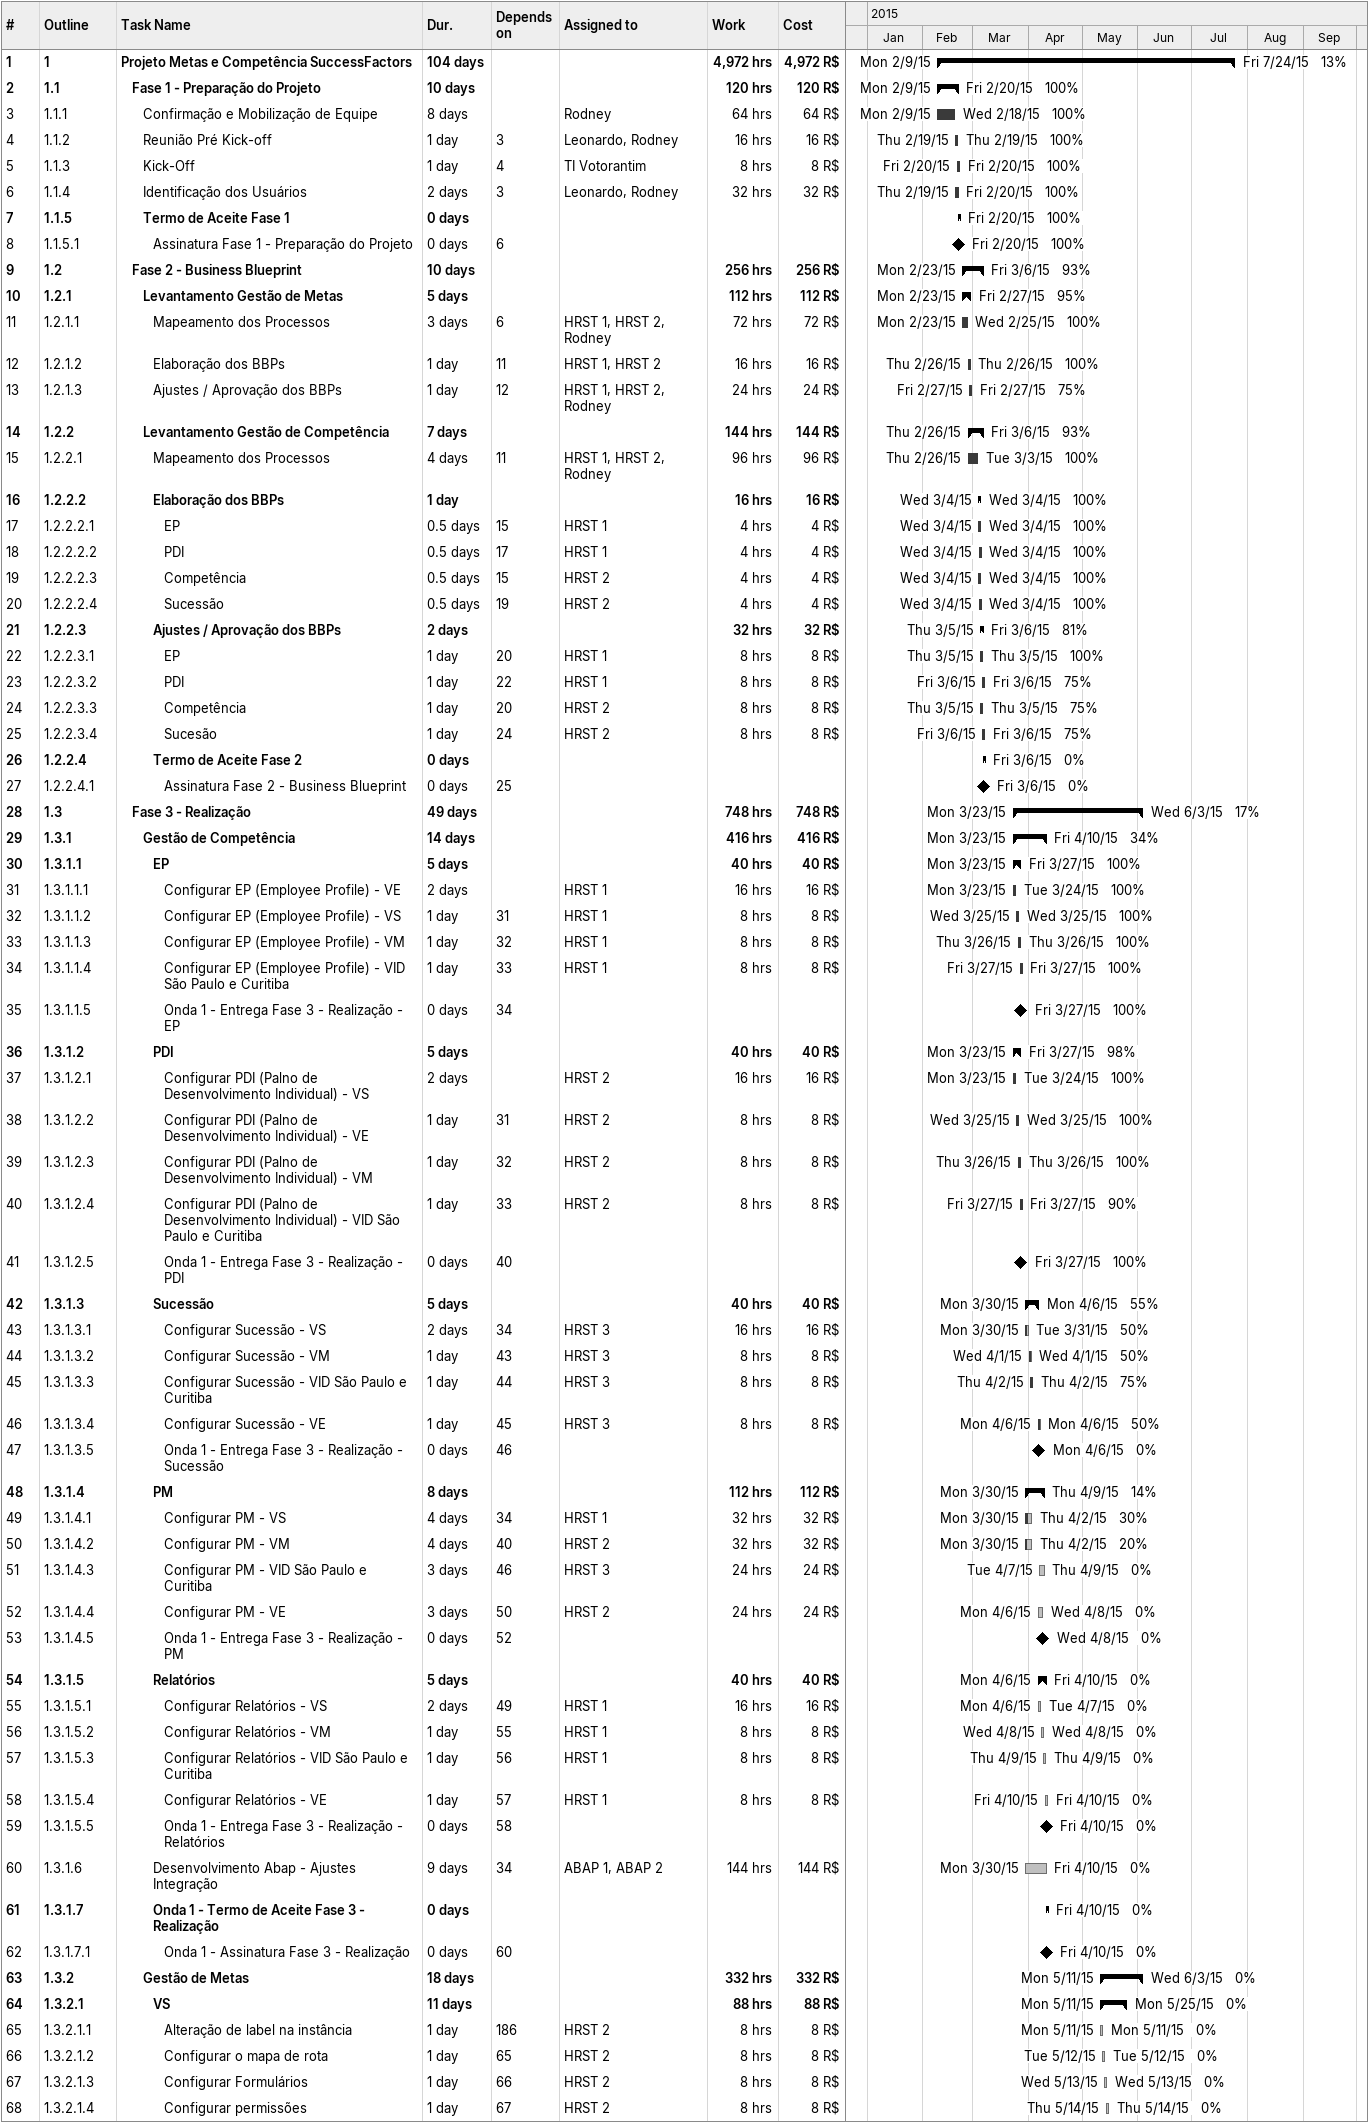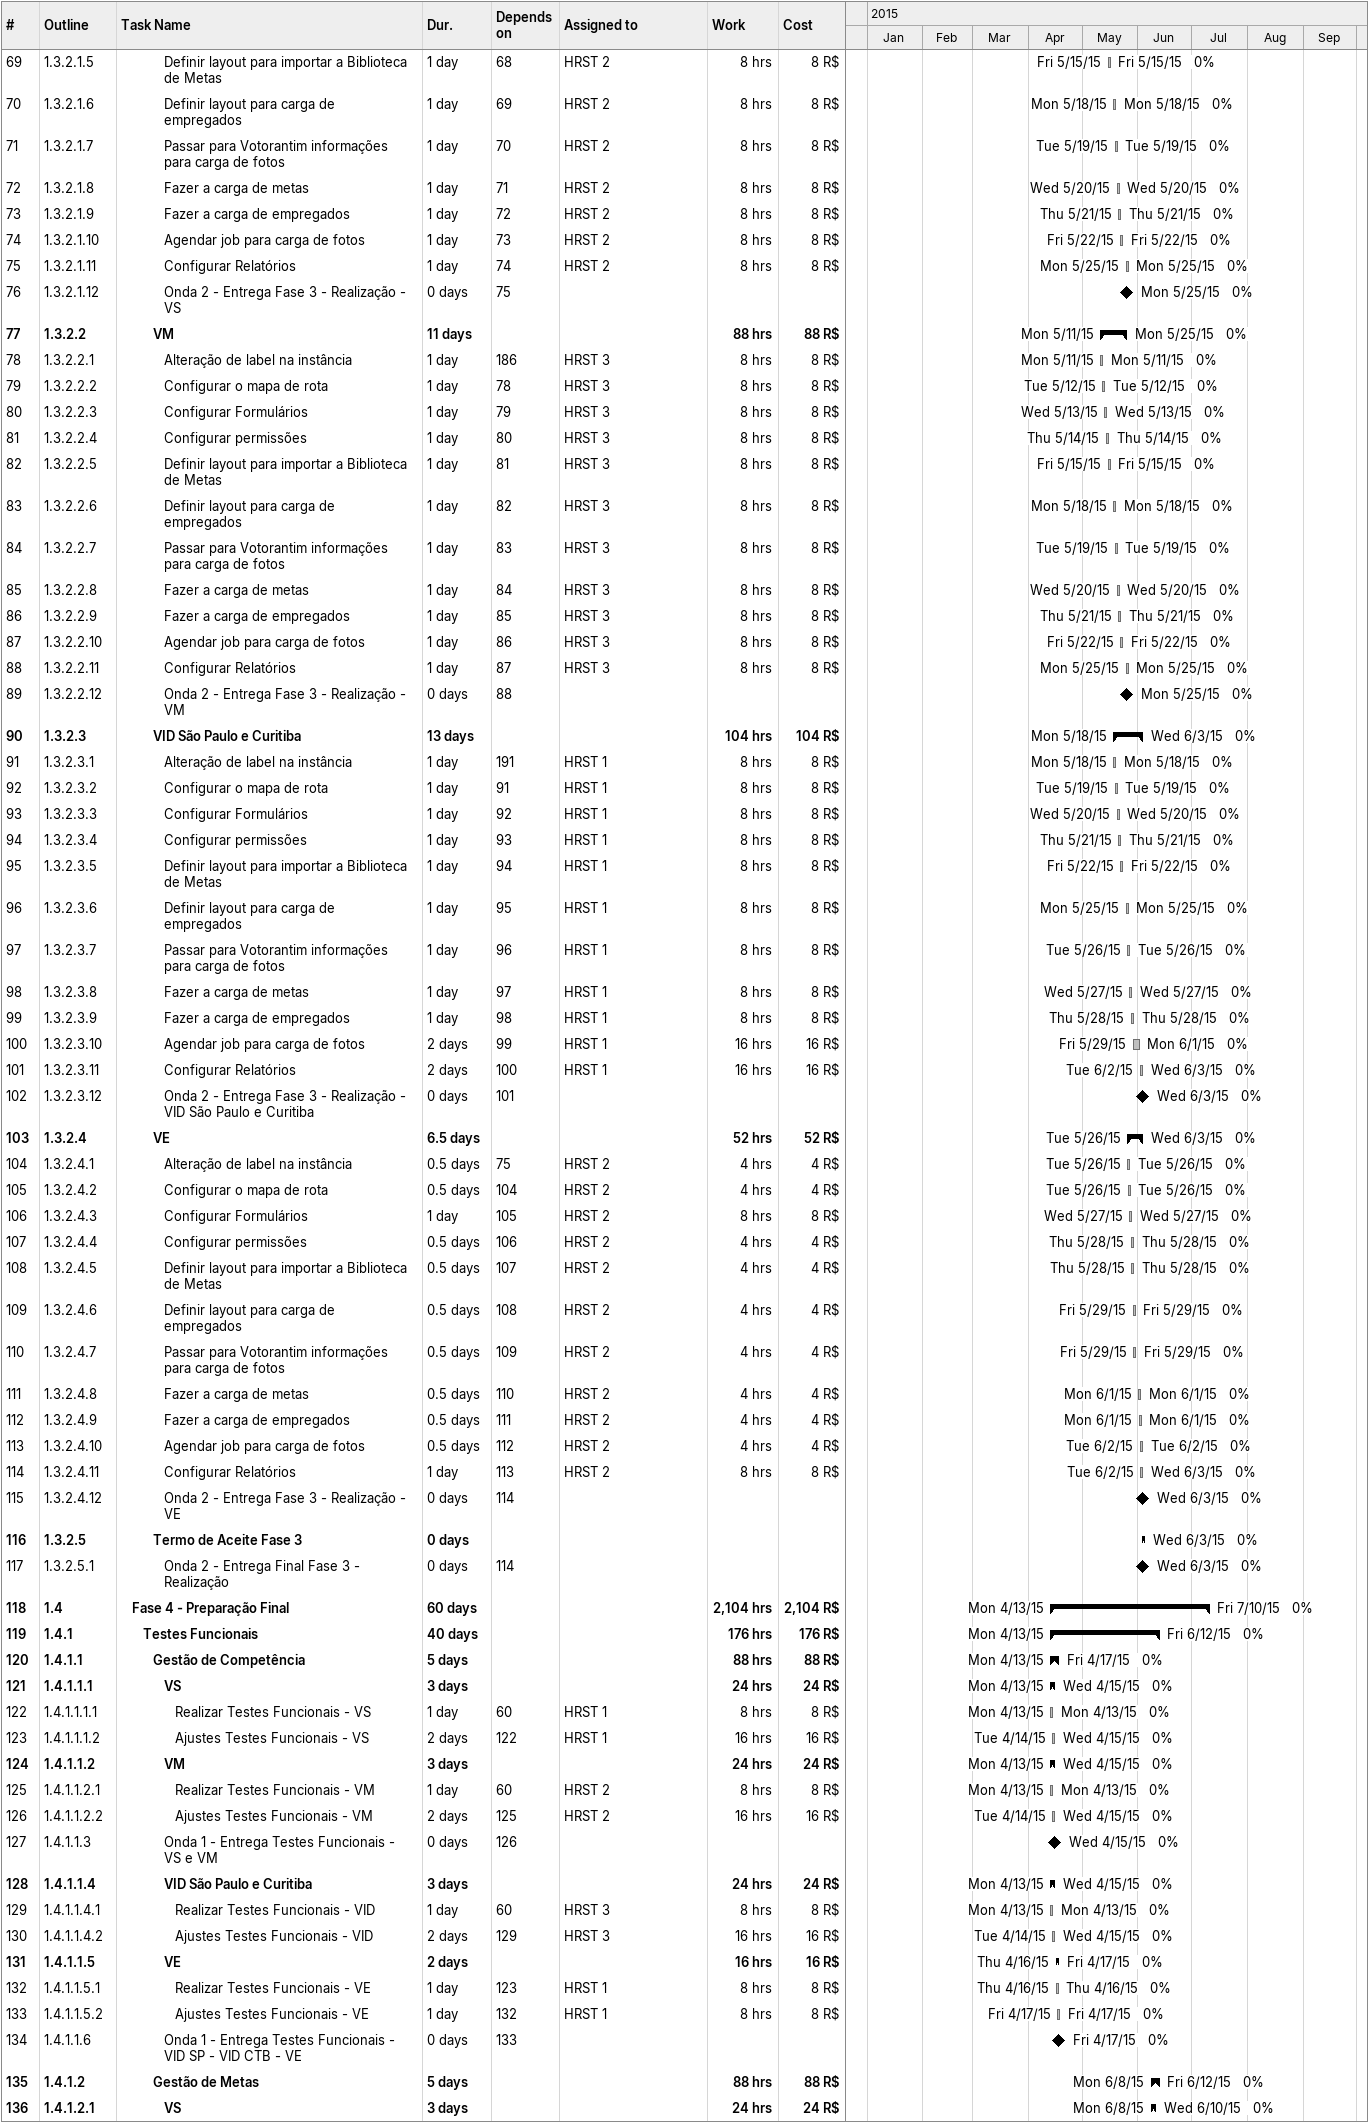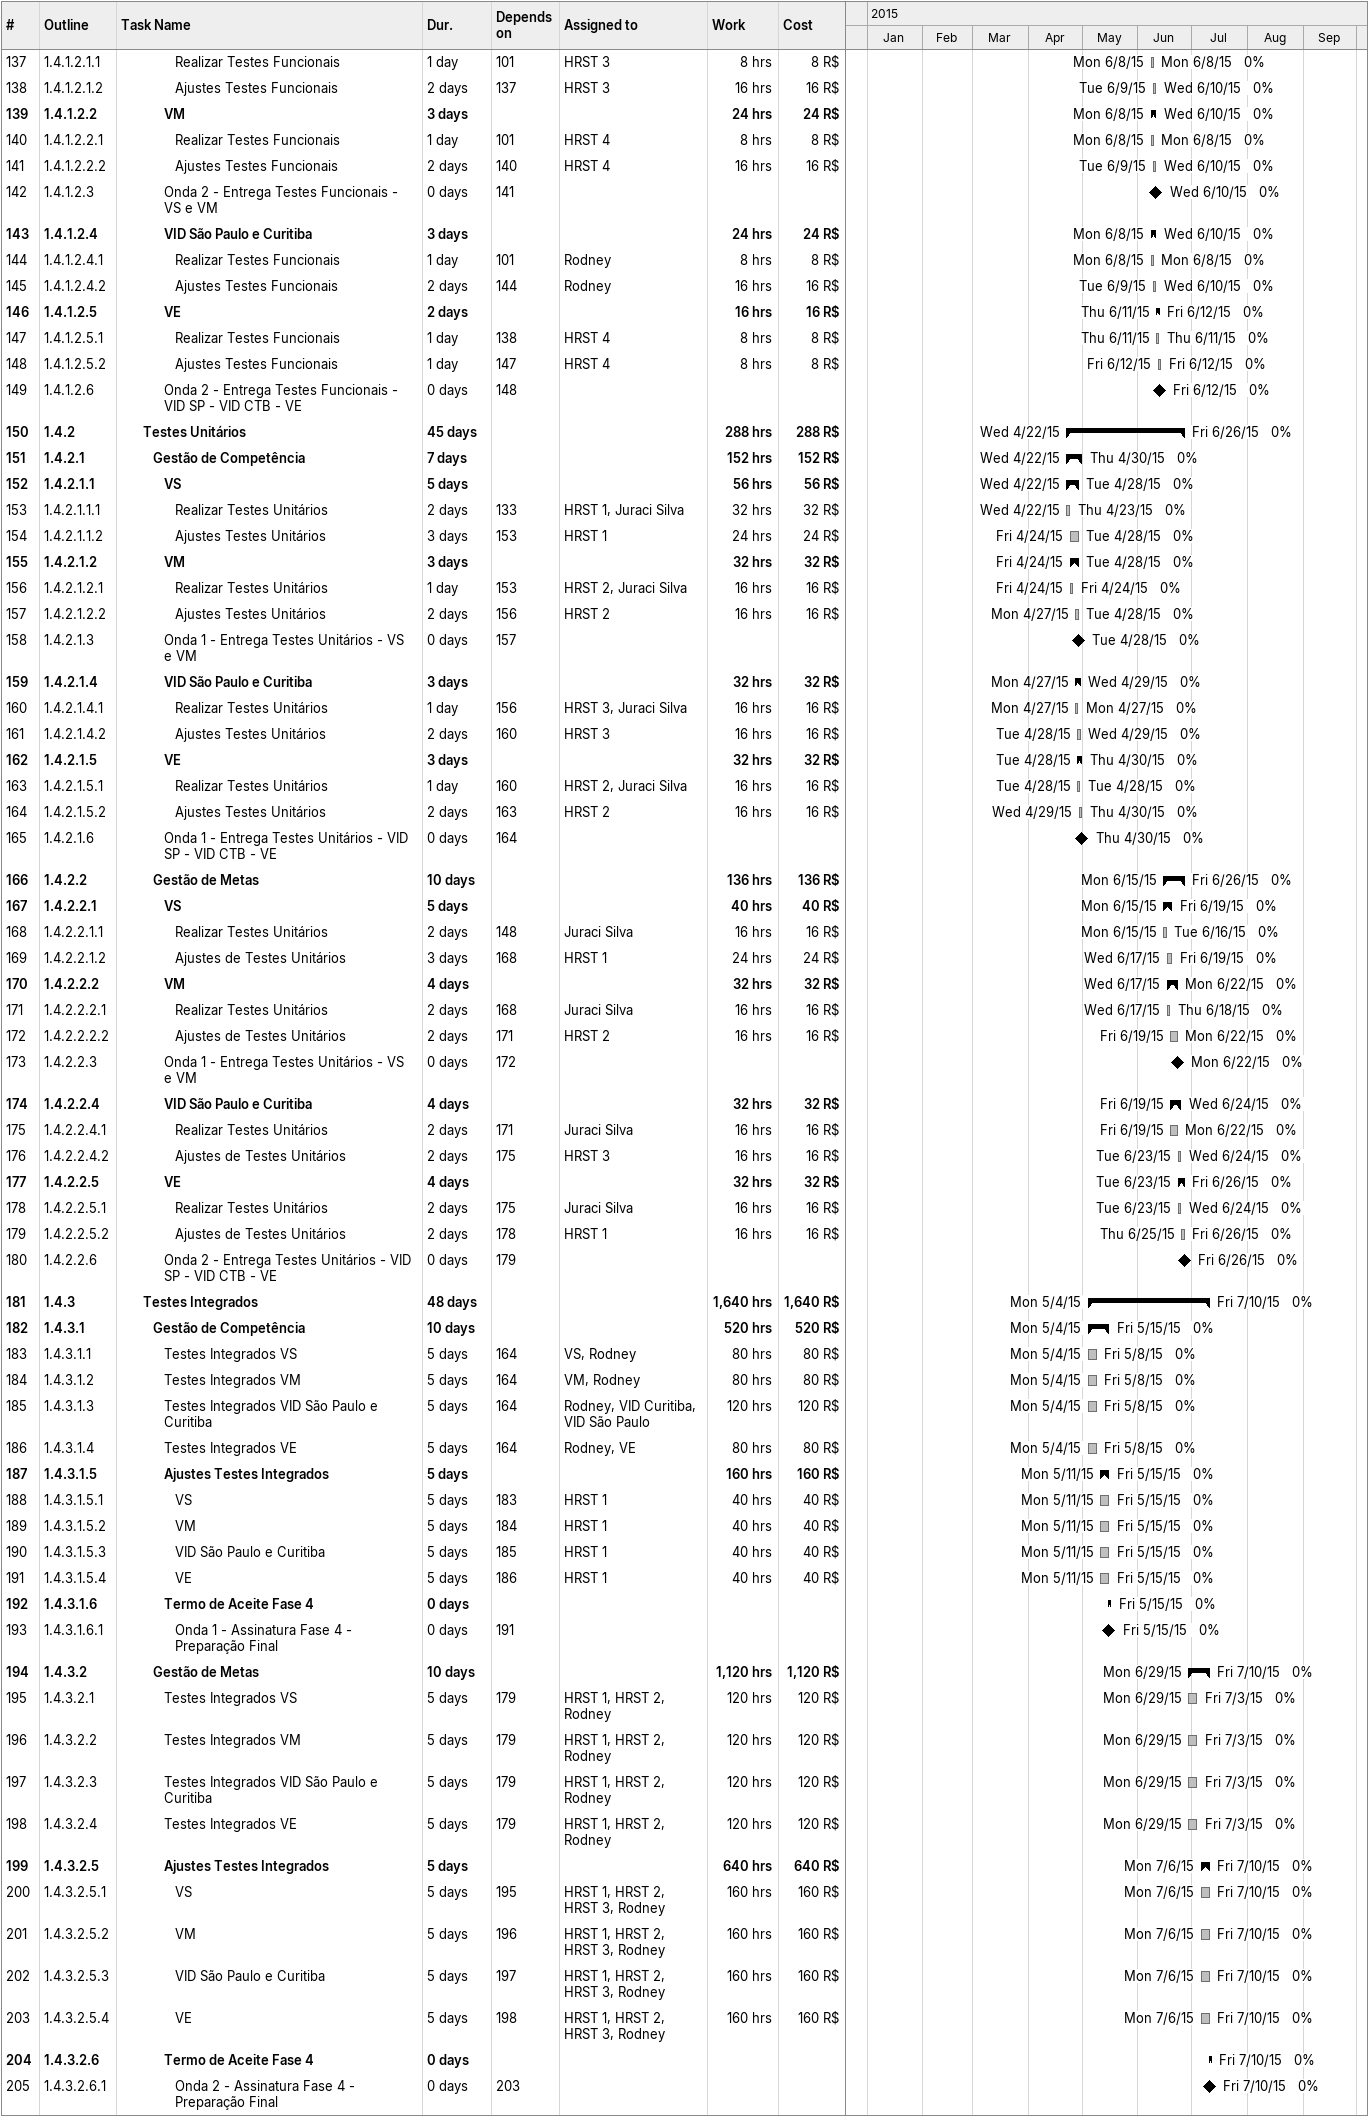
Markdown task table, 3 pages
| ID | WBS | Task | Duration | Start | Finish | Predecessors | Resources | % complete | Work (h) | Cost (R$) |
|---|---|---|---|---|---|---|---|---|---|---|
| 1 | 1 | **Projeto Metas e Competência SuccessFactors** | 104d | 2015-02-09 | 2015-07-24 |  |  | 13 | 4972 | 4972 |
| 2 | 1.1 | **Fase 1 - Preparação do Projeto** | 10d | 2015-02-09 | 2015-02-20 |  |  | 100 | 120 | 120 |
| 3 | 1.1.1 | Confirmação e Mobilização de Equipe | 8d | 2015-02-09 | 2015-02-18 |  | Rodney | 100 | 64 | 64 |
| 4 | 1.1.2 | Reunião Pré Kick-off | 1d | 2015-02-19 | 2015-02-19 | 3 | Leonardo, Rodney | 100 | 16 | 16 |
| 5 | 1.1.3 | Kick-Off | 1d | 2015-02-20 | 2015-02-20 | 4 | TI Votorantim | 100 | 8 | 8 |
| 6 | 1.1.4 | Identificação dos Usuários | 2d | 2015-02-19 | 2015-02-20 | 3 | Leonardo, Rodney | 100 | 32 | 32 |
| 7 | 1.1.5 | **Termo de Aceite Fase 1** | 0d | 2015-02-20 | 2015-02-20 |  |  | 100 |  |  |
| 8 | 1.1.5.1 | Assinatura Fase 1 - Preparação do Projeto | 0d | 2015-02-20 | 2015-02-20 | 6 |  | 100 |  |  |
| 9 | 1.2 | **Fase 2 - Business Blueprint** | 10d | 2015-02-23 | 2015-03-06 |  |  | 93 | 256 | 256 |
| 10 | 1.2.1 | **Levantamento Gestão de Metas** | 5d | 2015-02-23 | 2015-02-27 |  |  | 95 | 112 | 112 |
| 11 | 1.2.1.1 | Mapeamento dos Processos | 3d | 2015-02-23 | 2015-02-25 | 6 | HRST 1, HRST 2, Rodney | 100 | 72 | 72 |
| 12 | 1.2.1.2 | Elaboração dos BBPs | 1d | 2015-02-26 | 2015-02-26 | 11 | HRST 1, HRST 2 | 100 | 16 | 16 |
| 13 | 1.2.1.3 | Ajustes / Aprovação dos BBPs | 1d | 2015-02-27 | 2015-02-27 | 12 | HRST 1, HRST 2, Rodney | 75 | 24 | 24 |
| 14 | 1.2.2 | **Levantamento Gestão de Competência** | 7d | 2015-02-26 | 2015-03-06 |  |  | 93 | 144 | 144 |
| 15 | 1.2.2.1 | Mapeamento dos Processos | 4d | 2015-02-26 | 2015-03-03 | 11 | HRST 1, HRST 2, Rodney | 100 | 96 | 96 |
| 16 | 1.2.2.2 | **Elaboração dos BBPs** | 1d | 2015-03-04 | 2015-03-04 |  |  | 100 | 16 | 16 |
| 17 | 1.2.2.2.1 | EP | 0.5d | 2015-03-04 | 2015-03-04 | 15 | HRST 1 | 100 | 4 | 4 |
| 18 | 1.2.2.2.2 | PDI | 0.5d | 2015-03-04 | 2015-03-04 | 17 | HRST 1 | 100 | 4 | 4 |
| 19 | 1.2.2.2.3 | Competência | 0.5d | 2015-03-04 | 2015-03-04 | 15 | HRST 2 | 100 | 4 | 4 |
| 20 | 1.2.2.2.4 | Sucessão | 0.5d | 2015-03-04 | 2015-03-04 | 19 | HRST 2 | 100 | 4 | 4 |
| 21 | 1.2.2.3 | **Ajustes / Aprovação dos BBPs** | 2d | 2015-03-05 | 2015-03-06 |  |  | 81 | 32 | 32 |
| 22 | 1.2.2.3.1 | EP | 1d | 2015-03-05 | 2015-03-05 | 20 | HRST 1 | 100 | 8 | 8 |
| 23 | 1.2.2.3.2 | PDI | 1d | 2015-03-06 | 2015-03-06 | 22 | HRST 1 | 75 | 8 | 8 |
| 24 | 1.2.2.3.3 | Competência | 1d | 2015-03-05 | 2015-03-05 | 20 | HRST 2 | 75 | 8 | 8 |
| 25 | 1.2.2.3.4 | Sucesão | 1d | 2015-03-06 | 2015-03-06 | 24 | HRST 2 | 75 | 8 | 8 |
| 26 | 1.2.2.4 | **Termo de Aceite Fase 2** | 0d | 2015-03-06 | 2015-03-06 |  |  | 0 |  |  |
| 27 | 1.2.2.4.1 | Assinatura Fase 2 - Business Blueprint | 0d | 2015-03-06 | 2015-03-06 | 25 |  | 0 |  |  |
| 28 | 1.3 | **Fase 3 - Realização** | 49d | 2015-03-23 | 2015-06-03 |  |  | 17 | 748 | 748 |
| 29 | 1.3.1 | **Gestão de Competência** | 14d | 2015-03-23 | 2015-04-10 |  |  | 34 | 416 | 416 |
| 30 | 1.3.1.1 | **EP** | 5d | 2015-03-23 | 2015-03-27 |  |  | 100 | 40 | 40 |
| 31 | 1.3.1.1.1 | Configurar EP (Employee Profile) - VE | 2d | 2015-03-23 | 2015-03-24 |  | HRST 1 | 100 | 16 | 16 |
| 32 | 1.3.1.1.2 | Configurar EP (Employee Profile) - VS | 1d | 2015-03-25 | 2015-03-25 | 31 | HRST 1 | 100 | 8 | 8 |
| 33 | 1.3.1.1.3 | Configurar EP (Employee Profile) - VM | 1d | 2015-03-26 | 2015-03-26 | 32 | HRST 1 | 100 | 8 | 8 |
| 34 | 1.3.1.1.4 | Configurar EP (Employee Profile) - VID São Paulo e Curitiba | 1d | 2015-03-27 | 2015-03-27 | 33 | HRST 1 | 100 | 8 | 8 |
| 35 | 1.3.1.1.5 | Onda 1 - Entrega Fase 3 - Realização - EP | 0d | 2015-03-27 | 2015-03-27 | 34 |  | 100 |  |  |
| 36 | 1.3.1.2 | **PDI** | 5d | 2015-03-23 | 2015-03-27 |  |  | 98 | 40 | 40 |
| 37 | 1.3.1.2.1 | Configurar PDI (Palno de Desenvolvimento Individual) - VS | 2d | 2015-03-23 | 2015-03-24 |  | HRST 2 | 100 | 16 | 16 |
| 38 | 1.3.1.2.2 | Configurar PDI (Palno de Desenvolvimento Individual) - VE | 1d | 2015-03-25 | 2015-03-25 | 31 | HRST 2 | 100 | 8 | 8 |
| 39 | 1.3.1.2.3 | Configurar PDI (Palno de Desenvolvimento Individual) - VM | 1d | 2015-03-26 | 2015-03-26 | 32 | HRST 2 | 100 | 8 | 8 |
| 40 | 1.3.1.2.4 | Configurar PDI (Palno de Desenvolvimento Individual) - VID São Paulo e Curitiba | 1d | 2015-03-27 | 2015-03-27 | 33 | HRST 2 | 90 | 8 | 8 |
| 41 | 1.3.1.2.5 | Onda 1 - Entrega Fase 3 - Realização - PDI | 0d | 2015-03-27 | 2015-03-27 | 40 |  | 100 |  |  |
| 42 | 1.3.1.3 | **Sucessão** | 5d | 2015-03-30 | 2015-04-06 |  |  | 55 | 40 | 40 |
| 43 | 1.3.1.3.1 | Configurar Sucessão - VS | 2d | 2015-03-30 | 2015-03-31 | 34 | HRST 3 | 50 | 16 | 16 |
| 44 | 1.3.1.3.2 | Configurar Sucessão - VM | 1d | 2015-04-01 | 2015-04-01 | 43 | HRST 3 | 50 | 8 | 8 |
| 45 | 1.3.1.3.3 | Configurar Sucessão - VID São Paulo e Curitiba | 1d | 2015-04-02 | 2015-04-02 | 44 | HRST 3 | 75 | 8 | 8 |
| 46 | 1.3.1.3.4 | Configurar Sucessão - VE | 1d | 2015-04-06 | 2015-04-06 | 45 | HRST 3 | 50 | 8 | 8 |
| 47 | 1.3.1.3.5 | Onda 1 - Entrega Fase 3 - Realização - Sucessão | 0d | 2015-04-06 | 2015-04-06 | 46 |  | 0 |  |  |
| 48 | 1.3.1.4 | **PM** | 8d | 2015-03-30 | 2015-04-09 |  |  | 14 | 112 | 112 |
| 49 | 1.3.1.4.1 | Configurar PM - VS | 4d | 2015-03-30 | 2015-04-02 | 34 | HRST 1 | 30 | 32 | 32 |
| 50 | 1.3.1.4.2 | Configurar PM - VM | 4d | 2015-03-30 | 2015-04-02 | 40 | HRST 2 | 20 | 32 | 32 |
| 51 | 1.3.1.4.3 | Configurar PM - VID São Paulo e Curitiba | 3d | 2015-04-07 | 2015-04-09 | 46 | HRST 3 | 0 | 24 | 24 |
| 52 | 1.3.1.4.4 | Configurar PM - VE | 3d | 2015-04-06 | 2015-04-08 | 50 | HRST 2 | 0 | 24 | 24 |
| 53 | 1.3.1.4.5 | Onda 1 - Entrega Fase 3 - Realização - PM | 0d | 2015-04-08 | 2015-04-08 | 52 |  | 0 |  |  |
| 54 | 1.3.1.5 | **Relatórios** | 5d | 2015-04-06 | 2015-04-10 |  |  | 0 | 40 | 40 |
| 55 | 1.3.1.5.1 | Configurar Relatórios - VS | 2d | 2015-04-06 | 2015-04-07 | 49 | HRST 1 | 0 | 16 | 16 |
| 56 | 1.3.1.5.2 | Configurar Relatórios - VM | 1d | 2015-04-08 | 2015-04-08 | 55 | HRST 1 | 0 | 8 | 8 |
| 57 | 1.3.1.5.3 | Configurar Relatórios - VID São Paulo e Curitiba | 1d | 2015-04-09 | 2015-04-09 | 56 | HRST 1 | 0 | 8 | 8 |
| 58 | 1.3.1.5.4 | Configurar Relatórios - VE | 1d | 2015-04-10 | 2015-04-10 | 57 | HRST 1 | 0 | 8 | 8 |
| 59 | 1.3.1.5.5 | Onda 1 - Entrega Fase 3 - Realização - Relatórios | 0d | 2015-04-10 | 2015-04-10 | 58 |  | 0 |  |  |
| 60 | 1.3.1.6 | Desenvolvimento Abap - Ajustes Integração | 9d | 2015-03-30 | 2015-04-10 | 34 | ABAP 1, ABAP 2 | 0 | 144 | 144 |
| 61 | 1.3.1.7 | **Onda 1 - Termo de Aceite Fase 3 - Realização** | 0d | 2015-04-10 | 2015-04-10 |  |  | 0 |  |  |
| 62 | 1.3.1.7.1 | Onda 1 - Assinatura Fase 3 - Realização | 0d | 2015-04-10 | 2015-04-10 | 60 |  | 0 |  |  |
| 63 | 1.3.2 | **Gestão de Metas** | 18d | 2015-05-11 | 2015-06-03 |  |  | 0 | 332 | 332 |
| 64 | 1.3.2.1 | **VS** | 11d | 2015-05-11 | 2015-05-25 |  |  | 0 | 88 | 88 |
| 65 | 1.3.2.1.1 | Alteração de label na instância | 1d | 2015-05-11 | 2015-05-11 | 186 | HRST 2 | 0 | 8 | 8 |
| 66 | 1.3.2.1.2 | Configurar o mapa de rota | 1d | 2015-05-12 | 2015-05-12 | 65 | HRST 2 | 0 | 8 | 8 |
| 67 | 1.3.2.1.3 | Configurar Formulários | 1d | 2015-05-13 | 2015-05-13 | 66 | HRST 2 | 0 | 8 | 8 |
| 68 | 1.3.2.1.4 | Configurar permissões | 1d | 2015-05-14 | 2015-05-14 | 67 | HRST 2 | 0 | 8 | 8 |
| 69 | 1.3.2.1.5 | Definir layout para importar a Biblioteca de Metas | 1d | 2015-05-15 | 2015-05-15 | 68 | HRST 2 | 0 | 8 | 8 |
| 70 | 1.3.2.1.6 | Definir layout para carga de empregados | 1d | 2015-05-18 | 2015-05-18 | 69 | HRST 2 | 0 | 8 | 8 |
| 71 | 1.3.2.1.7 | Passar para Votorantim informações para carga de fotos | 1d | 2015-05-19 | 2015-05-19 | 70 | HRST 2 | 0 | 8 | 8 |
| 72 | 1.3.2.1.8 | Fazer a carga de metas | 1d | 2015-05-20 | 2015-05-20 | 71 | HRST 2 | 0 | 8 | 8 |
| 73 | 1.3.2.1.9 | Fazer a carga de empregados | 1d | 2015-05-21 | 2015-05-21 | 72 | HRST 2 | 0 | 8 | 8 |
| 74 | 1.3.2.1.10 | Agendar job para carga de fotos | 1d | 2015-05-22 | 2015-05-22 | 73 | HRST 2 | 0 | 8 | 8 |
| 75 | 1.3.2.1.11 | Configurar Relatórios | 1d | 2015-05-25 | 2015-05-25 | 74 | HRST 2 | 0 | 8 | 8 |
| 76 | 1.3.2.1.12 | Onda 2 - Entrega Fase 3 - Realização - VS | 0d | 2015-05-25 | 2015-05-25 | 75 |  | 0 |  |  |
| 77 | 1.3.2.2 | **VM** | 11d | 2015-05-11 | 2015-05-25 |  |  | 0 | 88 | 88 |
| 78 | 1.3.2.2.1 | Alteração de label na instância | 1d | 2015-05-11 | 2015-05-11 | 186 | HRST 3 | 0 | 8 | 8 |
| 79 | 1.3.2.2.2 | Configurar o mapa de rota | 1d | 2015-05-12 | 2015-05-12 | 78 | HRST 3 | 0 | 8 | 8 |
| 80 | 1.3.2.2.3 | Configurar Formulários | 1d | 2015-05-13 | 2015-05-13 | 79 | HRST 3 | 0 | 8 | 8 |
| 81 | 1.3.2.2.4 | Configurar permissões | 1d | 2015-05-14 | 2015-05-14 | 80 | HRST 3 | 0 | 8 | 8 |
| 82 | 1.3.2.2.5 | Definir layout para importar a Biblioteca de Metas | 1d | 2015-05-15 | 2015-05-15 | 81 | HRST 3 | 0 | 8 | 8 |
| 83 | 1.3.2.2.6 | Definir layout para carga de empregados | 1d | 2015-05-18 | 2015-05-18 | 82 | HRST 3 | 0 | 8 | 8 |
| 84 | 1.3.2.2.7 | Passar para Votorantim informações para carga de fotos | 1d | 2015-05-19 | 2015-05-19 | 83 | HRST 3 | 0 | 8 | 8 |
| 85 | 1.3.2.2.8 | Fazer a carga de metas | 1d | 2015-05-20 | 2015-05-20 | 84 | HRST 3 | 0 | 8 | 8 |
| 86 | 1.3.2.2.9 | Fazer a carga de empregados | 1d | 2015-05-21 | 2015-05-21 | 85 | HRST 3 | 0 | 8 | 8 |
| 87 | 1.3.2.2.10 | Agendar job para carga de fotos | 1d | 2015-05-22 | 2015-05-22 | 86 | HRST 3 | 0 | 8 | 8 |
| 88 | 1.3.2.2.11 | Configurar Relatórios | 1d | 2015-05-25 | 2015-05-25 | 87 | HRST 3 | 0 | 8 | 8 |
| 89 | 1.3.2.2.12 | Onda 2 - Entrega Fase 3 - Realização - VM | 0d | 2015-05-25 | 2015-05-25 | 88 |  | 0 |  |  |
| 90 | 1.3.2.3 | **VID São Paulo e Curitiba** | 13d | 2015-05-18 | 2015-06-03 |  |  | 0 | 104 | 104 |
| 91 | 1.3.2.3.1 | Alteração de label na instância | 1d | 2015-05-18 | 2015-05-18 | 191 | HRST 1 | 0 | 8 | 8 |
| 92 | 1.3.2.3.2 | Configurar o mapa de rota | 1d | 2015-05-19 | 2015-05-19 | 91 | HRST 1 | 0 | 8 | 8 |
| 93 | 1.3.2.3.3 | Configurar Formulários | 1d | 2015-05-20 | 2015-05-20 | 92 | HRST 1 | 0 | 8 | 8 |
| 94 | 1.3.2.3.4 | Configurar permissões | 1d | 2015-05-21 | 2015-05-21 | 93 | HRST 1 | 0 | 8 | 8 |
| 95 | 1.3.2.3.5 | Definir layout para importar a Biblioteca de Metas | 1d | 2015-05-22 | 2015-05-22 | 94 | HRST 1 | 0 | 8 | 8 |
| 96 | 1.3.2.3.6 | Definir layout para carga de empregados | 1d | 2015-05-25 | 2015-05-25 | 95 | HRST 1 | 0 | 8 | 8 |
| 97 | 1.3.2.3.7 | Passar para Votorantim informações para carga de fotos | 1d | 2015-05-26 | 2015-05-26 | 96 | HRST 1 | 0 | 8 | 8 |
| 98 | 1.3.2.3.8 | Fazer a carga de metas | 1d | 2015-05-27 | 2015-05-27 | 97 | HRST 1 | 0 | 8 | 8 |
| 99 | 1.3.2.3.9 | Fazer a carga de empregados | 1d | 2015-05-28 | 2015-05-28 | 98 | HRST 1 | 0 | 8 | 8 |
| 100 | 1.3.2.3.10 | Agendar job para carga de fotos | 2d | 2015-05-29 | 2015-06-01 | 99 | HRST 1 | 0 | 16 | 16 |
| 101 | 1.3.2.3.11 | Configurar Relatórios | 2d | 2015-06-02 | 2015-06-03 | 100 | HRST 1 | 0 | 16 | 16 |
| 102 | 1.3.2.3.12 | Onda 2 - Entrega Fase 3 - Realização - VID São Paulo e Curitiba | 0d | 2015-06-03 | 2015-06-03 | 101 |  | 0 |  |  |
| 103 | 1.3.2.4 | **VE** | 6.5d | 2015-05-26 | 2015-06-03 |  |  | 0 | 52 | 52 |
| 104 | 1.3.2.4.1 | Alteração de label na instância | 0.5d | 2015-05-26 | 2015-05-26 | 75 | HRST 2 | 0 | 4 | 4 |
| 105 | 1.3.2.4.2 | Configurar o mapa de rota | 0.5d | 2015-05-26 | 2015-05-26 | 104 | HRST 2 | 0 | 4 | 4 |
| 106 | 1.3.2.4.3 | Configurar Formulários | 1d | 2015-05-27 | 2015-05-27 | 105 | HRST 2 | 0 | 8 | 8 |
| 107 | 1.3.2.4.4 | Configurar permissões | 0.5d | 2015-05-28 | 2015-05-28 | 106 | HRST 2 | 0 | 4 | 4 |
| 108 | 1.3.2.4.5 | Definir layout para importar a Biblioteca de Metas | 0.5d | 2015-05-28 | 2015-05-28 | 107 | HRST 2 | 0 | 4 | 4 |
| 109 | 1.3.2.4.6 | Definir layout para carga de empregados | 0.5d | 2015-05-29 | 2015-05-29 | 108 | HRST 2 | 0 | 4 | 4 |
| 110 | 1.3.2.4.7 | Passar para Votorantim informações para carga de fotos | 0.5d | 2015-05-29 | 2015-05-29 | 109 | HRST 2 | 0 | 4 | 4 |
| 111 | 1.3.2.4.8 | Fazer a carga de metas | 0.5d | 2015-06-01 | 2015-06-01 | 110 | HRST 2 | 0 | 4 | 4 |
| 112 | 1.3.2.4.9 | Fazer a carga de empregados | 0.5d | 2015-06-01 | 2015-06-01 | 111 | HRST 2 | 0 | 4 | 4 |
| 113 | 1.3.2.4.10 | Agendar job para carga de fotos | 0.5d | 2015-06-02 | 2015-06-02 | 112 | HRST 2 | 0 | 4 | 4 |
| 114 | 1.3.2.4.11 | Configurar Relatórios | 1d | 2015-06-02 | 2015-06-03 | 113 | HRST 2 | 0 | 8 | 8 |
| 115 | 1.3.2.4.12 | Onda 2 - Entrega Fase 3 - Realização - VE | 0d | 2015-06-03 | 2015-06-03 | 114 |  | 0 |  |  |
| 116 | 1.3.2.5 | **Termo de Aceite Fase 3** | 0d | 2015-06-03 | 2015-06-03 |  |  | 0 |  |  |
| 117 | 1.3.2.5.1 | Onda 2 - Entrega Final Fase 3 - Realização | 0d | 2015-06-03 | 2015-06-03 | 114 |  | 0 |  |  |
| 118 | 1.4 | **Fase 4 - Preparação Final** | 60d | 2015-04-13 | 2015-07-10 |  |  | 0 | 2104 | 2104 |
| 119 | 1.4.1 | **Testes Funcionais** | 40d | 2015-04-13 | 2015-06-12 |  |  | 0 | 176 | 176 |
| 120 | 1.4.1.1 | **Gestão de Competência** | 5d | 2015-04-13 | 2015-04-17 |  |  | 0 | 88 | 88 |
| 121 | 1.4.1.1.1 | **VS** | 3d | 2015-04-13 | 2015-04-15 |  |  | 0 | 24 | 24 |
| 122 | 1.4.1.1.1.1 | Realizar Testes Funcionais - VS | 1d | 2015-04-13 | 2015-04-13 | 60 | HRST 1 | 0 | 8 | 8 |
| 123 | 1.4.1.1.1.2 | Ajustes Testes Funcionais - VS | 2d | 2015-04-14 | 2015-04-15 | 122 | HRST 1 | 0 | 16 | 16 |
| 124 | 1.4.1.1.2 | **VM** | 3d | 2015-04-13 | 2015-04-15 |  |  | 0 | 24 | 24 |
| 125 | 1.4.1.1.2.1 | Realizar Testes Funcionais - VM | 1d | 2015-04-13 | 2015-04-13 | 60 | HRST 2 | 0 | 8 | 8 |
| 126 | 1.4.1.1.2.2 | Ajustes Testes Funcionais - VM | 2d | 2015-04-14 | 2015-04-15 | 125 | HRST 2 | 0 | 16 | 16 |
| 127 | 1.4.1.1.3 | Onda 1 - Entrega Testes Funcionais - VS e VM | 0d | 2015-04-15 | 2015-04-15 | 126 |  | 0 |  |  |
| 128 | 1.4.1.1.4 | **VID São Paulo e Curitiba** | 3d | 2015-04-13 | 2015-04-15 |  |  | 0 | 24 | 24 |
| 129 | 1.4.1.1.4.1 | Realizar Testes Funcionais - VID | 1d | 2015-04-13 | 2015-04-13 | 60 | HRST 3 | 0 | 8 | 8 |
| 130 | 1.4.1.1.4.2 | Ajustes Testes Funcionais - VID | 2d | 2015-04-14 | 2015-04-15 | 129 | HRST 3 | 0 | 16 | 16 |
| 131 | 1.4.1.1.5 | **VE** | 2d | 2015-04-16 | 2015-04-17 |  |  | 0 | 16 | 16 |
| 132 | 1.4.1.1.5.1 | Realizar Testes Funcionais - VE | 1d | 2015-04-16 | 2015-04-16 | 123 | HRST 1 | 0 | 8 | 8 |
| 133 | 1.4.1.1.5.2 | Ajustes Testes Funcionais - VE | 1d | 2015-04-17 | 2015-04-17 | 132 | HRST 1 | 0 | 8 | 8 |
| 134 | 1.4.1.1.6 | Onda 1 - Entrega Testes Funcionais - VID SP - VID CTB - VE | 0d | 2015-04-17 | 2015-04-17 | 133 |  | 0 |  |  |
| 135 | 1.4.1.2 | **Gestão de Metas** | 5d | 2015-06-08 | 2015-06-12 |  |  | 0 | 88 | 88 |
| 136 | 1.4.1.2.1 | **VS** | 3d | 2015-06-08 | 2015-06-10 |  |  | 0 | 24 | 24 |
| 137 | 1.4.1.2.1.1 | Realizar Testes Funcionais | 1d | 2015-06-08 | 2015-06-08 | 101 | HRST 3 | 0 | 8 | 8 |
| 138 | 1.4.1.2.1.2 | Ajustes Testes Funcionais | 2d | 2015-06-09 | 2015-06-10 | 137 | HRST 3 | 0 | 16 | 16 |
| 139 | 1.4.1.2.2 | **VM** | 3d | 2015-06-08 | 2015-06-10 |  |  | 0 | 24 | 24 |
| 140 | 1.4.1.2.2.1 | Realizar Testes Funcionais | 1d | 2015-06-08 | 2015-06-08 | 101 | HRST 4 | 0 | 8 | 8 |
| 141 | 1.4.1.2.2.2 | Ajustes Testes Funcionais | 2d | 2015-06-09 | 2015-06-10 | 140 | HRST 4 | 0 | 16 | 16 |
| 142 | 1.4.1.2.3 | Onda 2 - Entrega Testes Funcionais - VS e VM | 0d | 2015-06-10 | 2015-06-10 | 141 |  | 0 |  |  |
| 143 | 1.4.1.2.4 | **VID São Paulo e Curitiba** | 3d | 2015-06-08 | 2015-06-10 |  |  | 0 | 24 | 24 |
| 144 | 1.4.1.2.4.1 | Realizar Testes Funcionais | 1d | 2015-06-08 | 2015-06-08 | 101 | Rodney | 0 | 8 | 8 |
| 145 | 1.4.1.2.4.2 | Ajustes Testes Funcionais | 2d | 2015-06-09 | 2015-06-10 | 144 | Rodney | 0 | 16 | 16 |
| 146 | 1.4.1.2.5 | **VE** | 2d | 2015-06-11 | 2015-06-12 |  |  | 0 | 16 | 16 |
| 147 | 1.4.1.2.5.1 | Realizar Testes Funcionais | 1d | 2015-06-11 | 2015-06-11 | 138 | HRST 4 | 0 | 8 | 8 |
| 148 | 1.4.1.2.5.2 | Ajustes Testes Funcionais | 1d | 2015-06-12 | 2015-06-12 | 147 | HRST 4 | 0 | 8 | 8 |
| 149 | 1.4.1.2.6 | Onda 2 - Entrega Testes Funcionais - VID SP - VID CTB - VE | 0d | 2015-06-12 | 2015-06-12 | 148 |  | 0 |  |  |
| 150 | 1.4.2 | **Testes Unitários** | 45d | 2015-04-22 | 2015-06-26 |  |  | 0 | 288 | 288 |
| 151 | 1.4.2.1 | **Gestão de Competência** | 7d | 2015-04-22 | 2015-04-30 |  |  | 0 | 152 | 152 |
| 152 | 1.4.2.1.1 | **VS** | 5d | 2015-04-22 | 2015-04-28 |  |  | 0 | 56 | 56 |
| 153 | 1.4.2.1.1.1 | Realizar Testes Unitários | 2d | 2015-04-22 | 2015-04-23 | 133 | HRST 1, Juraci Silva | 0 | 32 | 32 |
| 154 | 1.4.2.1.1.2 | Ajustes Testes Unitários | 3d | 2015-04-24 | 2015-04-28 | 153 | HRST 1 | 0 | 24 | 24 |
| 155 | 1.4.2.1.2 | **VM** | 3d | 2015-04-24 | 2015-04-28 |  |  | 0 | 32 | 32 |
| 156 | 1.4.2.1.2.1 | Realizar Testes Unitários | 1d | 2015-04-24 | 2015-04-24 | 153 | HRST 2, Juraci Silva | 0 | 16 | 16 |
| 157 | 1.4.2.1.2.2 | Ajustes Testes Unitários | 2d | 2015-04-27 | 2015-04-28 | 156 | HRST 2 | 0 | 16 | 16 |
| 158 | 1.4.2.1.3 | Onda 1 - Entrega Testes Unitários - VS e VM | 0d | 2015-04-28 | 2015-04-28 | 157 |  | 0 |  |  |
| 159 | 1.4.2.1.4 | **VID São Paulo e Curitiba** | 3d | 2015-04-27 | 2015-04-29 |  |  | 0 | 32 | 32 |
| 160 | 1.4.2.1.4.1 | Realizar Testes Unitários | 1d | 2015-04-27 | 2015-04-27 | 156 | HRST 3, Juraci Silva | 0 | 16 | 16 |
| 161 | 1.4.2.1.4.2 | Ajustes Testes Unitários | 2d | 2015-04-28 | 2015-04-29 | 160 | HRST 3 | 0 | 16 | 16 |
| 162 | 1.4.2.1.5 | **VE** | 3d | 2015-04-28 | 2015-04-30 |  |  | 0 | 32 | 32 |
| 163 | 1.4.2.1.5.1 | Realizar Testes Unitários | 1d | 2015-04-28 | 2015-04-28 | 160 | HRST 2, Juraci Silva | 0 | 16 | 16 |
| 164 | 1.4.2.1.5.2 | Ajustes Testes Unitários | 2d | 2015-04-29 | 2015-04-30 | 163 | HRST 2 | 0 | 16 | 16 |
| 165 | 1.4.2.1.6 | Onda 1 - Entrega Testes Unitários - VID SP - VID CTB - VE | 0d | 2015-04-30 | 2015-04-30 | 164 |  | 0 |  |  |
| 166 | 1.4.2.2 | **Gestão de Metas** | 10d | 2015-06-15 | 2015-06-26 |  |  | 0 | 136 | 136 |
| 167 | 1.4.2.2.1 | **VS** | 5d | 2015-06-15 | 2015-06-19 |  |  | 0 | 40 | 40 |
| 168 | 1.4.2.2.1.1 | Realizar Testes Unitários | 2d | 2015-06-15 | 2015-06-16 | 148 | Juraci Silva | 0 | 16 | 16 |
| 169 | 1.4.2.2.1.2 | Ajustes de Testes Unitários | 3d | 2015-06-17 | 2015-06-19 | 168 | HRST 1 | 0 | 24 | 24 |
| 170 | 1.4.2.2.2 | **VM** | 4d | 2015-06-17 | 2015-06-22 |  |  | 0 | 32 | 32 |
| 171 | 1.4.2.2.2.1 | Realizar Testes Unitários | 2d | 2015-06-17 | 2015-06-18 | 168 | Juraci Silva | 0 | 16 | 16 |
| 172 | 1.4.2.2.2.2 | Ajustes de Testes Unitários | 2d | 2015-06-19 | 2015-06-22 | 171 | HRST 2 | 0 | 16 | 16 |
| 173 | 1.4.2.2.3 | Onda 1 - Entrega Testes Unitários - VS e VM | 0d | 2015-06-22 | 2015-06-22 | 172 |  | 0 |  |  |
| 174 | 1.4.2.2.4 | **VID São Paulo e Curitiba** | 4d | 2015-06-19 | 2015-06-24 |  |  | 0 | 32 | 32 |
| 175 | 1.4.2.2.4.1 | Realizar Testes Unitários | 2d | 2015-06-19 | 2015-06-22 | 171 | Juraci Silva | 0 | 16 | 16 |
| 176 | 1.4.2.2.4.2 | Ajustes de Testes Unitários | 2d | 2015-06-23 | 2015-06-24 | 175 | HRST 3 | 0 | 16 | 16 |
| 177 | 1.4.2.2.5 | **VE** | 4d | 2015-06-23 | 2015-06-26 |  |  | 0 | 32 | 32 |
| 178 | 1.4.2.2.5.1 | Realizar Testes Unitários | 2d | 2015-06-23 | 2015-06-24 | 175 | Juraci Silva | 0 | 16 | 16 |
| 179 | 1.4.2.2.5.2 | Ajustes de Testes Unitários | 2d | 2015-06-25 | 2015-06-26 | 178 | HRST 1 | 0 | 16 | 16 |
| 180 | 1.4.2.2.6 | Onda 2 - Entrega Testes Unitários - VID SP - VID CTB - VE | 0d | 2015-06-26 | 2015-06-26 | 179 |  | 0 |  |  |
| 181 | 1.4.3 | **Testes Integrados** | 48d | 2015-05-04 | 2015-07-10 |  |  | 0 | 1640 | 1640 |
| 182 | 1.4.3.1 | **Gestão de Competência** | 10d | 2015-05-04 | 2015-05-15 |  |  | 0 | 520 | 520 |
| 183 | 1.4.3.1.1 | Testes Integrados VS | 5d | 2015-05-04 | 2015-05-08 | 164 | VS, Rodney | 0 | 80 | 80 |
| 184 | 1.4.3.1.2 | Testes Integrados VM | 5d | 2015-05-04 | 2015-05-08 | 164 | VM, Rodney | 0 | 80 | 80 |
| 185 | 1.4.3.1.3 | Testes Integrados VID São Paulo e Curitiba | 5d | 2015-05-04 | 2015-05-08 | 164 | Rodney, VID Curitiba, VID São Paulo | 0 | 120 | 120 |
| 186 | 1.4.3.1.4 | Testes Integrados VE | 5d | 2015-05-04 | 2015-05-08 | 164 | Rodney, VE | 0 | 80 | 80 |
| 187 | 1.4.3.1.5 | **Ajustes Testes Integrados** | 5d | 2015-05-11 | 2015-05-15 |  |  | 0 | 160 | 160 |
| 188 | 1.4.3.1.5.1 | VS | 5d | 2015-05-11 | 2015-05-15 | 183 | HRST 1 | 0 | 40 | 40 |
| 189 | 1.4.3.1.5.2 | VM | 5d | 2015-05-11 | 2015-05-15 | 184 | HRST 1 | 0 | 40 | 40 |
| 190 | 1.4.3.1.5.3 | VID São Paulo e Curitiba | 5d | 2015-05-11 | 2015-05-15 | 185 | HRST 1 | 0 | 40 | 40 |
| 191 | 1.4.3.1.5.4 | VE | 5d | 2015-05-11 | 2015-05-15 | 186 | HRST 1 | 0 | 40 | 40 |
| 192 | 1.4.3.1.6 | **Termo de Aceite Fase 4** | 0d | 2015-05-15 | 2015-05-15 |  |  | 0 |  |  |
| 193 | 1.4.3.1.6.1 | Onda 1 - Assinatura Fase 4 - Preparação Final | 0d | 2015-05-15 | 2015-05-15 | 191 |  | 0 |  |  |
| 194 | 1.4.3.2 | **Gestão de Metas** | 10d | 2015-06-29 | 2015-07-10 |  |  | 0 | 1120 | 1120 |
| 195 | 1.4.3.2.1 | Testes Integrados VS | 5d | 2015-06-29 | 2015-07-03 | 179 | HRST 1, HRST 2, Rodney | 0 | 120 | 120 |
| 196 | 1.4.3.2.2 | Testes Integrados VM | 5d | 2015-06-29 | 2015-07-03 | 179 | HRST 1, HRST 2, Rodney | 0 | 120 | 120 |
| 197 | 1.4.3.2.3 | Testes Integrados VID São Paulo e Curitiba | 5d | 2015-06-29 | 2015-07-03 | 179 | HRST 1, HRST 2, Rodney | 0 | 120 | 120 |
| 198 | 1.4.3.2.4 | Testes Integrados VE | 5d | 2015-06-29 | 2015-07-03 | 179 | HRST 1, HRST 2, Rodney | 0 | 120 | 120 |
| 199 | 1.4.3.2.5 | **Ajustes Testes Integrados** | 5d | 2015-07-06 | 2015-07-10 |  |  | 0 | 640 | 640 |
| 200 | 1.4.3.2.5.1 | VS | 5d | 2015-07-06 | 2015-07-10 | 195 | HRST 1, HRST 2, HRST 3, Rodney | 0 | 160 | 160 |
| 201 | 1.4.3.2.5.2 | VM | 5d | 2015-07-06 | 2015-07-10 | 196 | HRST 1, HRST 2, HRST 3, Rodney | 0 | 160 | 160 |
| 202 | 1.4.3.2.5.3 | VID São Paulo e Curitiba | 5d | 2015-07-06 | 2015-07-10 | 197 | HRST 1, HRST 2, HRST 3, Rodney | 0 | 160 | 160 |
| 203 | 1.4.3.2.5.4 | VE | 5d | 2015-07-06 | 2015-07-10 | 198 | HRST 1, HRST 2, HRST 3, Rodney | 0 | 160 | 160 |
| 204 | 1.4.3.2.6 | **Termo de Aceite Fase 4** | 0d | 2015-07-10 | 2015-07-10 |  |  | 0 |  |  |
| 205 | 1.4.3.2.6.1 | Onda 2 - Assinatura Fase 4 - Preparação Final | 0d | 2015-07-10 | 2015-07-10 | 203 |  | 0 |  |  |
